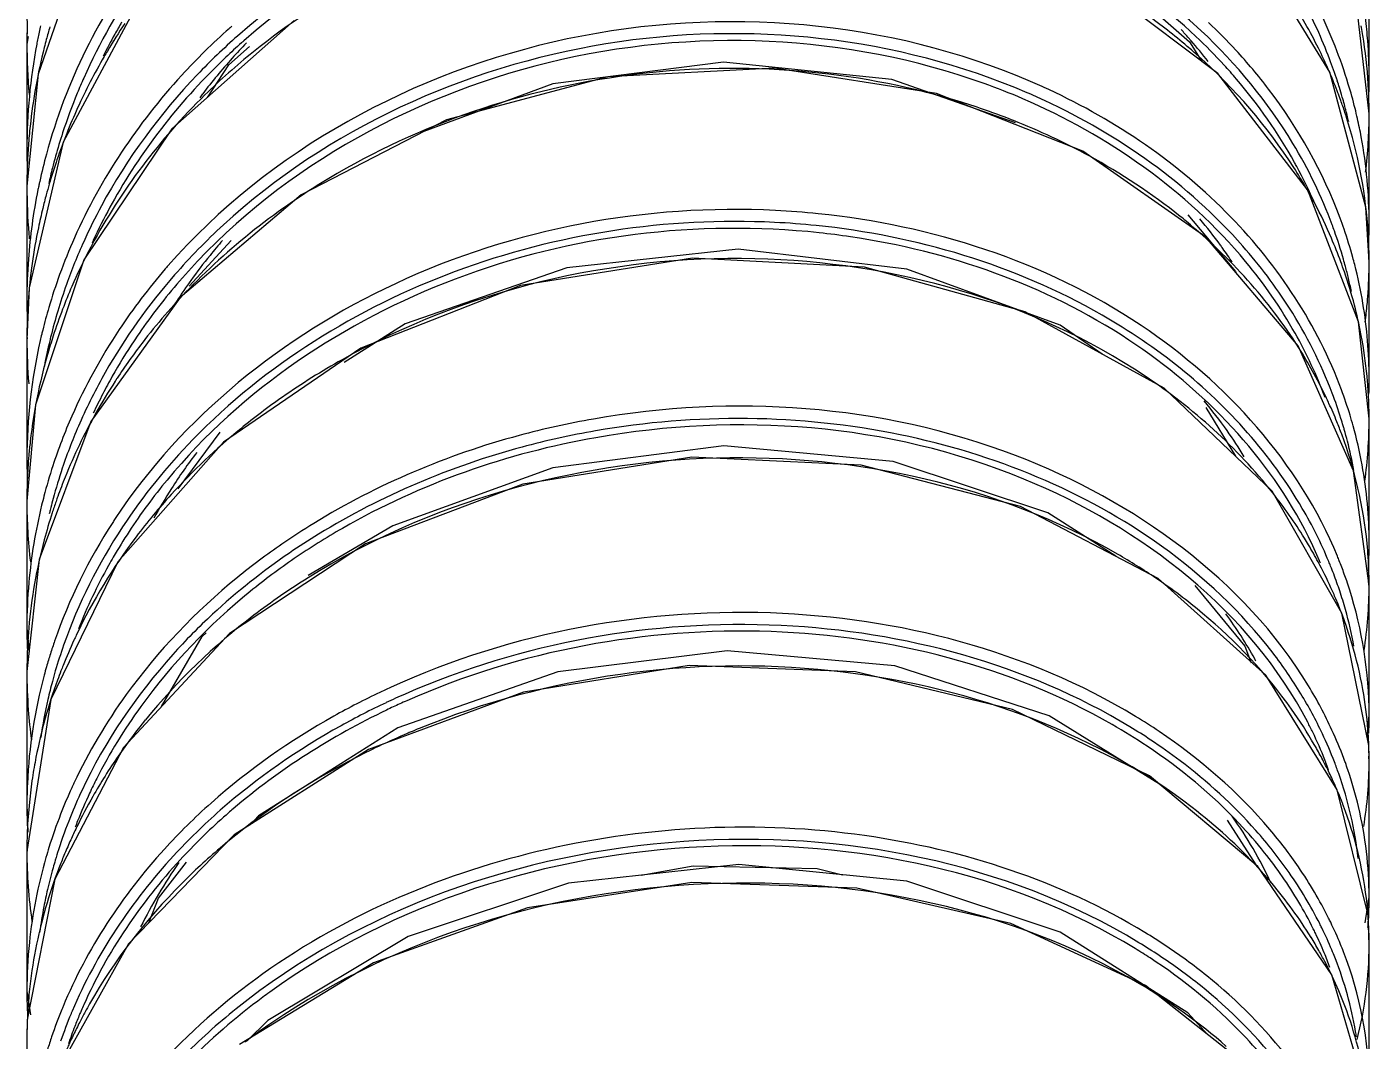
# Model space of a CAD drawing. Header units: millimetres. Extents: x 601 to 1195, y -13 to 407.
# Drawn here: x 744.7 to 756.7, y 312.78 to 321.84 of the extents above; entities that cross this region are included whole.
import ezdxf

# ---------------------------------------------------------------- set-up
doc = ezdxf.new("R2010")
doc.units = ezdxf.units.MM
doc.header["$LTSCALE"] = 0.1

msp = doc.modelspace()

# ---------------------------------------------------------------- linework, layer by layer
at = {"color": 7, "linetype": 'Continuous'}
for p, q in [((745.2602, 322.7307), (744.8045, 321.4163)), ((756.3505, 321.434), (755.6831, 322.5297)), ((754.3154, 322.3914), (755.0973, 321.7054)), ((755.3502, 321.4222), (754.245, 322.2554)), ((756.7029, 321.3833), (756.7029, 322.3005)), ((756.7033, 321.3765), (756.7033, 322.2942)), ((745.6738, 322.012), (745.029, 320.8092)), ((756.703, 321.0621), (756.5916, 322.0474)), ((747.0917, 321.8958), (746.0002, 320.9261)), ((744.7147, 321.751), (744.7033, 321.6793)), ((744.7033, 321.6809), (744.7033, 320.7317)), ((744.7037, 321.6935), (744.7037, 320.968)), ((746.5079, 321.499), (746.6933, 321.6641)), ((755.0973, 321.7054), (755.2083, 321.5292)), ((746.3172, 321.2077), (746.5079, 321.499)), ((744.8045, 321.4163), (744.7033, 320.4142)), ((749.8981, 321.3919), (748.4564, 321.0074)), ((756.1541, 320.3807), (755.3502, 321.4222)), ((756.6744, 320.2285), (756.3505, 321.434)), ((749.4069, 321.3304), (748.2526, 320.9026)), ((754.1435, 320.7267), (752.8341, 321.2417)), ((756.7033, 321.0514), (756.701, 321.2068)), ((748.4564, 321.0074), (747.1543, 320.3375)), ((756.703, 321.0621), (756.703, 321.0625)), ((756.703, 320.0826), (756.703, 321.0625)), ((756.7033, 320.074), (756.7033, 321.0544)), ((746.0002, 320.9261), (745.2142, 319.757)), ((745.029, 320.8092), (744.725, 319.5074)), ((744.7033, 320.4142), (744.7033, 319.3991)), ((747.1543, 320.3375), (746.0727, 319.4213)), ((756.6086, 319.2016), (756.1541, 320.3807)), ((756.7031, 319.7386), (756.6744, 320.2285)), ((746.1549, 319.5211), (746.5295, 319.9309)), ((745.2142, 319.757), (744.7819, 318.4607)), ((756.7032, 319.7261), (756.6993, 319.7855)), ((756.7033, 318.689), (756.7031, 319.7386)), ((744.725, 319.5074), (744.7035, 319.0449)), ((749.1178, 319.5272), (747.6885, 318.9678)), ((746.0727, 319.4213), (745.2768, 318.3136)), ((754.8717, 318.6094), (753.6294, 319.2937)), ((756.7031, 318.3355), (756.6086, 319.2016)), ((748.0842, 319.1845), (747.5411, 318.8395)), ((754.3168, 318.9151), (753.9422, 319.1725)), ((744.7051, 319.0629), (744.7033, 319.0332)), ((744.7035, 319.05), (744.7033, 317.9623)), ((747.6885, 318.9678), (746.4606, 318.1274)), ((756.5647, 317.8713), (756.0674, 318.9878)), ((744.7819, 318.4607), (744.7035, 317.6013)), ((755.2444, 318.4383), (755.5079, 318.0026)), ((745.2768, 318.3136), (744.8146, 317.0787)), ((756.7031, 317.2304), (756.7031, 318.3355)), ((746.4606, 318.1274), (745.5155, 317.0586)), ((746.0564, 317.7121), (746.4302, 318.2184)), ((756.7031, 316.8485), (756.5647, 317.8713)), ((744.7035, 317.6044), (744.7035, 316.7363)), ((747.7311, 317.2189), (746.5146, 316.4189)), ((744.8146, 317.0787), (744.7035, 316.0786)), ((745.5155, 317.0586), (744.9163, 315.8286)), ((755.7801, 316.0474), (754.8176, 316.911)), ((756.7032, 316.8361), (756.696, 316.8875)), ((756.7032, 315.6737), (756.7031, 316.8485)), ((744.7035, 316.7363), (744.7035, 316.4682)), ((756.7005, 315.4181), (756.4588, 316.6007)), ((744.7035, 316.4682), (744.7226, 316.2505)), ((746.5146, 316.4189), (745.5681, 315.4002)), ((744.7035, 316.0791), (744.7034, 314.8758)), ((744.7035, 316.0791), (744.7035, 316.0786)), ((749.4497, 316.0763), (748.0209, 315.5749)), ((756.418, 315.022), (755.7801, 316.0474)), ((749.1432, 315.896), (747.7584, 315.3825)), ((744.9163, 315.8286), (744.7035, 314.4705)), ((756.6851, 315.4866), (756.7031, 315.6894)), ((745.5681, 315.4002), (744.9521, 314.2252)), ((756.703, 315.2818), (756.7005, 315.4181)), ((756.7032, 315.2685), (756.7006, 315.323)), ((756.7032, 314.0509), (756.703, 315.2829)), ((755.7082, 314.3385), (754.7384, 315.1461)), ((756.6933, 313.9031), (756.418, 315.022)), ((744.7035, 314.8897), (744.7122, 314.6446)), ((755.434, 314.7507), (755.6905, 314.3532)), ((744.7056, 314.4841), (744.7034, 314.4578)), ((744.7035, 314.471), (744.7034, 313.2148)), ((744.7035, 314.471), (744.7035, 314.4705)), ((750.1956, 314.2584), (750.6599, 314.3435)), ((756.3695, 313.37), (755.7082, 314.3385)), ((744.9521, 314.2252), (744.7069, 312.9658)), ((756.6676, 313.8347), (756.703, 314.0634)), ((756.7033, 313.6379), (756.6933, 313.9031)), ((748.1108, 313.7117), (746.8581, 312.9621)), ((745.6121, 313.6475), (744.9848, 312.5265)), ((756.7033, 312.3676), (756.7033, 313.6425)), ((747.8022, 313.4762), (746.6044, 312.7454)), ((756.6809, 312.3041), (756.3695, 313.37)), ((744.7035, 313.2241), (744.7035, 313.2233)), ((744.7035, 313.2233), (744.7345, 313.0121)), ((755.6655, 312.5151), (754.7033, 313.2725)), ((744.7069, 312.9658), (744.7033, 312.7901)), ((746.8581, 312.9621), (746.6736, 312.7797)), ((755.2611, 312.8335), (755.0829, 313.0311)), ((744.7033, 312.794), (744.7033, 311.7925))]:
    msp.add_line(p, q, dxfattribs=at)
for points in [[(753.5422, 320.9802), (752.4376, 321.3689), (750.9324, 321.5232), (749.4069, 321.3304)], [(752.8341, 321.2417), (751.3887, 321.4705), (749.8981, 321.3919)], [(756.0674, 318.9878), (755.2422, 319.9606), (754.1435, 320.7267)], [(755.081, 320.1591), (755.5079, 319.6536), (755.513, 319.6414)], [(753.9422, 319.1725), (752.5689, 319.6744), (751.0634, 319.8511), (749.532, 319.6852), (748.0842, 319.1845)], [(753.6294, 319.2937), (752.191, 319.6919), (750.6527, 319.7727), (749.1178, 319.5272)], [(756.4588, 316.6007), (755.8359, 317.6898), (754.8717, 318.6094)], [(750.9345, 318.0964), (749.4051, 317.9001), (747.976, 317.3815), (747.2168, 316.9375)], [(754.4381, 317.1102), (753.8308, 317.4969), (752.4469, 317.9565), (750.9345, 318.0964)], [(754.8176, 316.911), (753.5858, 317.5524), (752.1631, 317.9231), (750.6478, 317.9928), (749.1385, 317.7537), (747.7311, 317.2189)], [(755.1455, 316.8482), (755.5919, 316.3063), (755.6498, 316.1569)], [(745.9073, 315.7653), (746.2712, 316.391), (746.3062, 316.4252)], [(754.8278, 315.0716), (753.8426, 315.682), (752.4627, 316.1284), (750.9633, 316.2636), (749.4497, 316.0763)], [(754.7384, 315.1461), (753.5151, 315.7399), (752.1124, 316.0772), (750.6246, 316.1314), (749.1432, 315.896)], [(748.0209, 315.5749), (746.7756, 314.7893), (746.6996, 314.7098)], [(747.7584, 315.3825), (746.556, 314.6186), (745.6121, 313.6475)], [(745.7944, 313.835), (745.8791, 314.0531), (746.1304, 314.376)], [(755.0829, 313.0311), (753.9407, 313.7515), (752.5703, 314.2052), (751.0696, 314.3549), (749.5463, 314.1867), (748.1108, 313.7117)], [(750.6599, 314.3435), (751.7675, 314.3177), (751.9944, 314.2626)], [(754.7033, 313.2725), (753.5005, 313.8282), (752.1226, 314.1446), (750.6486, 314.1949), (749.1782, 313.9683), (747.8022, 313.4762)]]:
    msp.add_lwpolyline(points, dxfattribs=at)
for centre, radius, start, end in [((750.7141, 316.6572), 6.3613, 117.90316, 128.79385), ((752.1203, 319.5934), 4.6122, 26.43605, 32.68157), ((752.1875, 319.9667), 4.4536, 20.84233, 28.33194), ((749.2107, 321.9926), 4.5072, 179.95808, 182.26359), ((752.2468, 320.0235), 4.4649, 16.97849, 26.21985), ((749.8949, 321.6924), 5.1913, 178.17415, 179.4363), ((749.8191, 320.7406), 5.1157, 167.49289, 168.80409), ((750.0648, 318.8669), 5.3981, 146.21962, 149.30387), ((750.0883, 319.2065), 5.2661, 149.49839, 150.84265), ((750.4734, 317.3689), 5.9609, 131.35444, 131.62712), ((751.7951, 318.1948), 5.0612, 42.74278, 46.69049), ((752.3217, 321.0634), 4.3814, 8.49606, 10.32056), ((752.2642, 321.3824), 4.4388, 4.26377, 6.9636), ((749.8896, 321.6924), 5.1859, 179.43643, 179.98856), ((749.1753, 321.6843), 4.4716, 178.32853, 180.04397), ((749.818, 320.7408), 5.1146, 168.80413, 169.37134), ((749.8617, 320.3895), 5.1602, 165.00195, 165.80567), ((749.8742, 320.3861), 5.1732, 163.69752, 165.00174), ((750.0315, 319.238), 5.2012, 150.8404, 153.29642), ((751.7863, 318.8237), 4.4061, 41.40808, 42.7523), ((751.8129, 318.8473), 4.3705, 40.99402, 41.40654), ((751.7885, 318.1761), 4.9112, 42.54143, 46.74269), ((749.8726, 321.6923), 5.169, 179.98674, 185.10208), ((749.8134, 320.7421), 5.1098, 169.37591, 179.97029), ((749.8084, 320.4021), 5.1055, 165.79541, 173.81448), ((749.8537, 319.3456), 5.1573, 153.66404, 164.75807), ((750.0182, 318.8952), 5.3436, 149.30972, 149.92653), ((750.4672, 317.3643), 5.7916, 131.58484, 133.48028), ((750.4196, 318.0709), 5.2173, 136.00792, 138.05225), ((750.507, 317.3199), 5.8512, 131.31414, 131.5876), ((751.7193, 317.7091), 5.1881, 48.2149, 49.67248), ((751.8485, 318.8778), 4.3237, 37.82749, 40.99884), ((752.2719, 319.6695), 4.4425, 21.08195, 26.42754), ((752.3142, 321.0624), 4.3889, 2.71264, 8.49343), ((752.2923, 321.3845), 4.4106, 359.98503, 4.26409), ((749.9668, 318.924), 5.2847, 149.91801, 155.52406), ((750.3547, 318.1284), 5.1307, 138.04503, 142.66763), ((751.9053, 318.2848), 4.7516, 40.52794, 42.52905), ((752.2801, 320.0036), 4.354, 18.09135, 20.82143), ((749.8827, 319.3), 5.1135, 155.98636, 157.62949), ((752.2953, 321.3847), 4.4076, 359.22604, 359.98174), ((751.6023, 321.3733), 5.101, 359.31446, 0.03502), ((751.5951, 321.3734), 5.1082, 0.03495, 0.4445), ((749.8358, 319.3192), 5.0628, 157.62838, 161.9035), ((751.2062, 315.5986), 6.0907, 66.79645, 70.28971), ((751.2724, 315.7208), 6.0171, 65.15409, 66.77099), ((751.274, 315.7477), 6.0962, 65.10856, 66.78528), ((752.3536, 319.7024), 4.3545, 20.5033, 21.06503), ((752.3125, 320.0144), 4.3198, 17.28363, 18.08868), ((752.3306, 320.02), 4.3008, 16.0766, 17.28392), ((752.3639, 320.062), 4.3417, 13.95943, 16.94363), ((752.312, 321.0624), 4.3911, 0.61513, 2.71144), ((752.2869, 321.3849), 4.416, 358.27323, 359.22598), ((751.5999, 321.3734), 5.1033, 358.57878, 358.98297), ((751.604, 321.3733), 5.0992, 358.98298, 359.31433), ((750.2937, 318.176), 5.0533, 142.67829, 143.17503), ((751.1526, 314.9878), 6.4642, 71.27748, 73.38882), ((752.3673, 319.7075), 4.3399, 20.04445, 20.50324), ((752.3798, 319.712), 4.3266, 18.54638, 20.0447), ((752.358, 320.0279), 4.2723, 14.25774, 16.07721), ((749.8526, 318.9762), 5.1591, 155.52573, 161.0588), ((751.187, 315.0887), 6.3576, 68.4493, 71.27919), ((751.2865, 315.3312), 6.0956, 61.44684, 68.4818), ((752.3902, 319.7156), 4.3156, 17.70163, 18.54607), ((752.3785, 320.0332), 4.2511, 13.85148, 14.25652), ((752.4373, 319.73), 4.2663, 4.48694, 17.70995), ((752.39, 320.036), 4.2393, 12.99417, 13.85169), ((752.4034, 320.0721), 4.3009, 12.71299, 13.95646), ((752.4349, 320.0791), 4.2686, 10.4859, 12.7141), ((752.3047, 321.0627), 4.3984, 353.18956, 359.99197), ((751.5804, 321.053), 5.1224, 0.01536, 0.6041), ((752.3111, 321.0624), 4.3921, 0.00062, 0.61512), ((749.7267, 320.4126), 5.0231, 173.83372, 175.8361), ((749.7961, 319.3324), 5.0209, 161.90648, 164.40444), ((749.7168, 320.4135), 5.0133, 175.83775, 177.87632), ((752.3258, 318.5603), 4.3196, 20.47127, 31.1917), ((752.4439, 320.0818), 4.2593, 0.01015, 10.47163), ((749.7772, 320.7438), 5.0736, 179.98844, 180.47013), ((749.0465, 320.7351), 4.3428, 180.04443, 180.77773), ((749.7721, 320.7437), 5.0685, 180.47002, 181.63555), ((749.0523, 320.7352), 4.3485, 180.77787, 182.07997), ((749.7432, 319.3801), 5.0415, 164.80635, 167.67118), ((749.772, 319.3393), 4.9958, 164.40559, 165.64522), ((749.7826, 319.0015), 5.0847, 161.07232, 161.35333), ((749.7291, 320.413), 5.0255, 177.87648, 179.98654), ((749.7526, 319.3442), 4.9758, 165.64498, 167.30376), ((749.759, 319.0093), 5.0598, 161.35219, 163.04921), ((752.2622, 318.1669), 4.4752, 29.98474, 32.66501), ((752.2418, 318.5233), 4.3383, 28.45862, 29.01833), ((752.3165, 318.5627), 4.2539, 23.5079, 28.47232), ((749.7481, 320.4132), 5.0445, 180.03833, 184.78864), ((749.7137, 319.3867), 5.0113, 168.03753, 168.50229), ((749.7197, 319.3854), 5.0174, 167.6733, 168.03756), ((749.7085, 319.0245), 5.0071, 163.67, 164.79863), ((749.7302, 319.0182), 5.0297, 163.05031, 163.67037), ((752.3289, 318.2058), 4.398, 27.85542, 29.98082), ((749.6839, 319.3925), 4.9809, 168.49933, 172.16204), ((749.676, 319.0333), 4.9734, 164.79829, 166.25601), ((749.8855, 317.8131), 5.0534, 150.53087, 154.29869), ((749.6537, 319.0389), 4.9504, 166.25677, 168.284), ((749.8645, 317.815), 5.1066, 151.65914, 155.66819), ((751.0437, 313.0369), 7.1697, 84.12686, 87.17292), ((752.3902, 318.2377), 4.3289, 23.30733, 27.86102), ((749.6265, 319.4005), 4.923, 172.16285, 175.78463), ((749.6419, 319.0413), 4.9384, 168.28374, 172.03897), ((750.3093, 315.8726), 5.694, 132.53192, 138.81711), ((751.0439, 313.015), 7.0846, 84.20508, 87.21067), ((751.7287, 316.0446), 5.2545, 50.49782, 51.30304), ((752.0042, 317.4381), 4.1663, 36.01171, 40.11661), ((752.4885, 318.6272), 4.1437, 19.57559, 20.39152), ((752.505, 318.6661), 4.202, 18.96802, 20.36829), ((752.5124, 319.7397), 4.1907, 3.5448, 4.43431), ((751.6939, 320.0727), 5.009, 359.413, 0.01553), ((751.6935, 320.0727), 5.0093, 0.01553, 0.42635), ((752.4485, 320.0826), 4.2546, 359.32358, 0.00062), ((749.7567, 320.4139), 5.0531, 184.78802, 185.34013), ((749.7521, 317.8978), 5.0598, 156.02573, 160.03506), ((749.8395, 317.8357), 5.0022, 154.30326, 155.53605), ((750.2831, 316.606), 5.0719, 139.0449, 141.01122), ((751.057, 313.1433), 6.8938, 81.58525, 83.93101), ((752.4639, 318.2699), 4.2484, 20.24709, 23.30155), ((752.5105, 318.6349), 4.1204, 15.87828, 19.57791), ((752.5299, 318.6745), 4.1758, 15.33828, 18.96991), ((752.524, 319.7404), 4.1791, 1.47971, 3.54527), ((751.6946, 320.0727), 5.0083, 358.25437, 359.413), ((752.4475, 320.0826), 4.2556, 358.08219, 359.32354), ((749.766, 317.8594), 4.9986, 155.66653, 160.37745), ((749.7744, 317.4938), 5.0889, 152.57596, 156.54937), ((749.8508, 317.4551), 5.1745, 152.02837, 152.58515), ((752.0635, 317.4822), 4.0924, 35.5115, 36.0006), ((752.0971, 317.5059), 4.0513, 33.40193, 35.51418), ((752.535, 319.7407), 4.1681, 0.82588, 1.47901), ((752.5405, 319.7408), 4.1626, 359.96909, 0.82591), ((749.6092, 319.4023), 4.9056, 175.79105, 180.03698), ((749.6218, 319.0441), 4.9181, 172.03963, 176.16948), ((750.1585, 316.0375), 5.5699, 138.84489, 139.22381), ((750.2128, 316.6625), 4.9817, 141.00737, 144.26546), ((752.5068, 318.286), 4.2026, 18.91532, 20.24372), ((752.5348, 318.642), 4.0951, 14.95201, 15.87503), ((752.5469, 318.6452), 4.0826, 13.38595, 14.95231), ((752.5538, 318.6813), 4.1509, 14.42617, 15.3352), ((752.5802, 318.6879), 4.1237, 9.51818, 14.42966), ((752.5143, 319.7412), 4.1888, 355.67798, 359.94363), ((751.7888, 319.7284), 4.9144, 0.02966, 0.81679), ((749.6573, 317.9324), 4.9589, 160.03724, 163.60578), ((750.0622, 316.1175), 5.4447, 139.19917, 146.36722), ((750.0916, 316.0784), 5.325, 139.07567, 145.42634), ((750.1554, 316.7044), 4.9106, 144.27195, 144.85675), ((752.5592, 318.3035), 4.1474, 14.64503, 18.92116), ((752.5626, 318.649), 4.0665, 11.7117, 13.38593), ((749.6703, 317.8941), 4.8968, 160.38426, 163.33882), ((749.6849, 317.5335), 4.991, 156.55838, 159.08055), ((750.167, 315.6053), 5.5917, 135.86359, 142.45066), ((750.1033, 316.7407), 4.8471, 144.85202, 147.64579), ((749.6204, 319.4022), 4.9168, 180.03611, 180.72436), ((749.6231, 319.4022), 4.9195, 180.72434, 181.16856), ((749.6032, 319.0456), 4.8994, 176.17153, 177.88048), ((749.5783, 317.956), 4.8764, 163.60929, 166.08658), ((752.6344, 318.3234), 4.0695, 10.93121, 14.64178), ((752.6396, 318.6977), 4.0635, 359.97139, 9.51955), ((752.4694, 319.7447), 4.2339, 352.63374, 354.80061), ((752.4871, 319.743), 4.2161, 354.8016, 355.68106), ((749.593, 319.046), 4.8893, 177.88065, 179.28109), ((749.6263, 319.4023), 4.9227, 181.16861, 182.0548), ((749.5971, 317.9161), 4.8203, 163.33972, 166.08708), ((749.643, 317.5495), 4.9461, 159.08024, 161.99921), ((749.5859, 319.0461), 4.8821, 179.28129, 179.95435), ((749.541, 317.9655), 4.8379, 166.5304, 167.21875), ((749.5441, 317.9647), 4.8411, 166.08955, 166.53043), ((749.7909, 316.2954), 5.1203, 146.344, 156.20297), ((749.9463, 316.1823), 5.1463, 145.46058, 146.3481), ((752.4896, 317.0925), 4.0804, 20.58324, 29.50992), ((752.6765, 318.3319), 4.0266, 10.11075, 10.92566), ((748.8054, 319.0379), 4.1018, 179.73228, 180.04849), ((749.5688, 319.0459), 4.865, 180.01198, 184.66307), ((749.5164, 317.9712), 4.8126, 167.22093, 179.91675), ((749.5207, 317.5857), 4.8185, 162.99457, 173.48178), ((749.5512, 317.9277), 4.773, 166.59724, 169.3666), ((749.5594, 317.9258), 4.7814, 166.09075, 166.59777), ((749.6104, 317.5603), 4.9117, 162.00158, 163.01791), ((749.889, 316.2196), 5.078, 146.341, 150.54853), ((749.9509, 315.7738), 5.3176, 142.47153, 146.6262), ((752.6841, 318.3334), 4.0188, 4.80749, 10.10952), ((750.6716, 313.2485), 6.4392, 119.28673, 124.87088), ((749.7271, 316.2946), 4.9722, 150.39146, 156.25384), ((751.9075, 318.6865), 4.7957, 0.03001, 0.78252), ((749.8023, 315.8722), 5.1394, 146.96561, 150.75669), ((749.8099, 316.265), 4.9868, 150.55539, 152.60949), ((749.8524, 315.8403), 5.1988, 146.64088, 146.97148), ((752.6874, 318.3338), 4.0155, 3.45817, 4.80561), ((752.6649, 318.6996), 4.0382, 357.98987, 359.06617), ((751.9022, 318.6866), 4.801, 358.49915, 359.25341), ((752.6751, 318.6994), 4.028, 359.06626, 359.94731), ((751.9097, 318.6865), 4.7936, 359.25341, 0.02979), ((749.7531, 316.2944), 4.9228, 152.60922, 154.83938), ((750.5253, 313.4605), 6.1816, 124.88243, 129.24121), ((752.1486, 315.9051), 4.0253, 35.31656, 40.10415), ((752.5748, 316.7466), 4.1462, 25.2281, 25.73697), ((752.5913, 316.7544), 4.1279, 24.62794, 25.22816), ((752.6386, 317.1462), 3.9953, 17.38824, 20.80079), ((752.662, 317.1888), 4.0465, 16.97762, 20.34562), ((752.6863, 318.3338), 4.0166, 0.79235, 3.45789), ((749.5567, 316.4047), 4.862, 156.26783, 161.87957), ((749.6658, 315.9471), 4.9837, 150.7413, 157.97733), ((752.6373, 316.7752), 4.0775, 22.09292, 24.63178), ((752.7112, 317.2042), 3.995, 15.52496, 16.97312), ((752.6857, 318.3338), 4.0173, 0.02454, 0.79224), ((749.5761, 316.3627), 4.8065, 156.27181, 161.40451), ((750.2809, 313.7524), 5.8009, 129.19517, 137.64588), ((752.6993, 316.8005), 4.0105, 20.40892, 22.0903), ((752.6837, 317.1607), 3.948, 16.38498, 17.38311), ((752.6986, 317.1651), 3.9325, 15.86654, 16.38466), ((752.7188, 317.1708), 3.9115, 14.28694, 15.86745), ((752.7734, 317.2208), 3.9306, 10.30832, 15.53385), ((752.6741, 318.3343), 4.0288, 352.09966, 359.96901), ((749.4033, 317.6028), 4.7, 173.52681, 175.02226), ((752.2768, 315.9964), 3.8679, 31.1701, 35.31093), ((752.7698, 317.1834), 3.8589, 10.31615, 14.29165), ((749.3961, 317.6035), 4.6927, 175.02373, 177.75486), ((750.0344, 315.1356), 4.7911, 142.72968, 147.42015), ((748.6618, 317.9657), 3.9581, 179.71117, 180.04937), ((749.459, 317.9744), 4.7552, 179.95377, 180.55903), ((748.6652, 317.9657), 3.9616, 180.04945, 180.92686), ((749.4515, 317.9743), 4.7478, 180.55878, 182.25917), ((749.4743, 316.4324), 4.775, 161.88787, 165.28257), ((749.4992, 316.3891), 4.7252, 161.4107, 164.84186), ((752.8225, 317.2312), 3.8804, 359.98768, 10.2869), ((749.4047, 317.6032), 4.7013, 177.75474, 179.35211), ((749.5314, 316.004), 4.8378, 158.00452, 160.21271), ((749.9396, 314.4955), 5.1688, 140.40518, 146.75031), ((749.4092, 317.6031), 4.7058, 179.35199, 179.98462), ((749.4328, 316.4437), 4.732, 165.28645, 166.29333), ((749.492, 316.0184), 4.7959, 160.2152, 160.75195), ((749.9976, 314.0179), 5.4126, 137.70224, 142.8954), ((749.8798, 315.235), 4.6073, 147.42623, 151.28732), ((749.4285, 317.6036), 4.7251, 180.02796, 186.6323), ((749.3499, 316.4623), 4.6471, 166.27467, 174.92295), ((749.4453, 316.4038), 4.6694, 165.86428, 166.18073), ((749.4577, 316.4007), 4.6821, 164.84583, 165.86395), ((749.4659, 316.0274), 4.7682, 160.75122, 162.0636), ((749.4044, 316.047), 4.7037, 162.05988, 165.1232), ((749.4389, 316.4054), 4.6627, 166.18071, 166.56867), ((749.7563, 314.6348), 5.1062, 146.59422, 147.06331), ((750.6101, 311.9567), 6.3896, 121.53265, 124.57732), ((749.7872, 314.5975), 4.9854, 146.77099, 149.84971), ((750.6181, 311.9205), 6.3198, 121.54919, 124.3716), ((750.6594, 311.8852), 6.3074, 119.80774, 124.42208), ((752.6787, 315.5472), 3.8904, 23.01334, 26.47368), ((749.3279, 316.0673), 4.6245, 165.12297, 175.02805), ((752.6066, 315.0988), 4.1344, 30.7249, 31.68938), ((752.6542, 315.1269), 4.0791, 28.25625, 30.72731), ((752.8929, 316.8486), 3.8102, 1.94041, 5.62161), ((752.8274, 317.2321), 3.8755, 356.60291, 359.23083), ((752.0255, 317.2216), 4.6776, 357.0086, 359.40075), ((752.8304, 317.232), 3.8725, 359.23125, 359.97567), ((749.7169, 314.6389), 4.9039, 149.85555, 150.85782), ((750.4359, 312.1776), 6.0047, 124.3214, 132.69507), ((751.6988, 312.3429), 5.521, 55.87591, 60.05538), ((752.7263, 315.1653), 3.9974, 24.56774, 28.25966), ((752.7232, 315.5666), 3.8419, 22.67992, 23.00648), ((752.7939, 315.5849), 3.8432, 21.93381, 22.59072), ((752.818, 315.6296), 3.8936, 21.6761, 22.32231), ((752.8409, 315.6387), 3.869, 20.78602, 21.67635), ((749.5706, 314.7172), 4.7379, 150.82239, 158.41577), ((752.8201, 315.5954), 3.815, 20.814, 21.93438), ((752.8452, 315.605), 3.7881, 19.53837, 20.81364), ((752.8675, 315.6487), 3.8406, 18.82173, 20.78663), ((752.9102, 316.8494), 3.7929, 1.08731, 1.93779), ((752.9165, 316.8495), 3.7867, 359.98561, 1.08737), ((749.275, 316.4717), 4.5716, 174.95719, 179.98483), ((750.5543, 311.5582), 6.3119, 121.91261, 127.26321), ((751.8814, 312.6102), 5.1974, 50.10524, 55.88901), ((752.7885, 315.1942), 3.9289, 22.98756, 24.5611), ((752.8619, 315.6109), 3.7704, 18.3781, 19.53825), ((752.8889, 315.6561), 3.8179, 17.66393, 18.82083), ((752.8741, 316.8512), 3.829, 351.23208, 359.93052), ((752.1163, 316.838), 4.5869, 359.97671, 1.01516), ((752.8864, 315.6189), 3.7446, 15.70488, 18.37962), ((752.4452, 314.3997), 3.6982, 28.9838, 36.38827), ((752.9323, 315.6316), 3.697, 10.48151, 15.7084), ((749.284, 316.4717), 4.5806, 180.04371, 180.78534), ((749.2688, 316.0743), 4.5651, 175.38098, 177.56267), ((749.278, 316.0736), 4.5743, 175.05204, 175.38153), ((749.289, 316.4718), 4.5856, 180.78552, 182.35175), ((749.3334, 314.8385), 4.6355, 160.95239, 162.42835), ((749.4105, 314.3811), 4.7203, 155.22486, 158.19979), ((749.4517, 314.3623), 4.7656, 154.64905, 155.22786), ((749.2528, 316.075), 4.549, 177.98465, 179.16077), ((749.2586, 316.0748), 4.5548, 177.5634, 177.9848), ((749.289, 314.8525), 4.5889, 162.42833, 163.96023), ((749.339, 314.8), 4.5653, 160.62529, 163.6685), ((749.2455, 316.0751), 4.5418, 179.16089, 179.94952), ((749.2523, 314.8632), 4.5507, 163.96107, 164.91634), ((749.2758, 314.8189), 4.4994, 163.67313, 164.91738), ((749.3544, 314.4035), 4.6599, 158.84633, 159.93394), ((749.3723, 314.3967), 4.6791, 158.20338, 158.84662), ((752.5701, 314.4724), 3.5538, 28.57685, 28.93442), ((749.2295, 316.075), 4.5258, 179.95367, 184.30533), ((749.1937, 314.8784), 4.4902, 164.90918, 177.46674), ((749.2572, 314.437), 4.5571, 159.90952, 168.92543), ((749.2478, 314.8265), 4.4704, 164.91751, 167.02519), ((750.8578, 309.5469), 6.9119, 113.65576, 115.20505), ((752.7959, 313.8738), 3.8595, 25.30835, 31.33558), ((752.8196, 313.9205), 3.91, 24.73306, 31.29777), ((753.0763, 315.2833), 3.6268, 4.37405, 10.08773), ((749.238, 316.0761), 4.5344, 184.31173, 187.70073), ((749.2181, 314.8332), 4.4399, 167.02345, 171.49371), ((749.6303, 312.932), 4.828, 144.05193, 153.00805), ((750.8463, 309.6015), 6.796, 114.40327, 115.50718), ((750.8746, 309.5394), 6.8643, 113.84888, 114.4042), ((749.7602, 312.3944), 5.1538, 140.86579, 145.36282), ((751.7443, 310.9535), 5.3595, 56.29098, 60.22953), ((751.7967, 311.0288), 5.4365, 56.13031, 58.78665), ((752.8404, 313.9086), 3.732, 25.86377, 27.39406), ((753.0588, 315.6888), 3.6443, 357.95396, 358.92236), ((752.2358, 315.6768), 4.4674, 358.77579, 359.15923), ((753.0676, 315.6887), 3.6356, 358.92238, 359.95444), ((752.2407, 315.6767), 4.4625, 359.15915, 359.96126), ((750.9197, 308.9208), 7.1798, 112.79336, 113.09003), ((750.9308, 308.8942), 7.2087, 112.17089, 112.79315), ((751.7837, 310.9847), 5.3757, 56.48775, 58.84097), ((752.9005, 313.9372), 3.6655, 21.63525, 25.87104), ((752.9239, 313.9354), 3.7175, 21.056, 25.29349), ((752.955, 313.9843), 3.7603, 20.52562, 24.71327), ((753.0832, 315.2841), 3.6199, 3.21504, 4.37076), ((753.0825, 315.284), 3.6206, 0.93326, 3.21485), ((752.2312, 315.6769), 4.472, 358.08933, 358.77574), ((752.8005, 313.4564), 3.9402, 29.39978, 30.00203), ((752.8426, 313.4799), 3.892, 27.46852, 29.40245), ((749.1349, 314.4638), 4.432, 168.96233, 171.3562), ((749.5704, 312.5262), 4.9226, 145.36917, 150.34045), ((752.895, 313.5073), 3.8328, 26.24958, 27.4666), ((752.9498, 313.9575), 3.6121, 21.20119, 21.6253), ((752.9646, 313.9632), 3.5962, 20.13432, 21.20166), ((752.9948, 313.9633), 3.6413, 19.3255, 21.04642), ((753.0132, 314.0068), 3.698, 19.89163, 20.51505), ((753.0326, 314.0138), 3.6774, 18.8184, 19.89204), ((753.0607, 315.285), 3.6424, 350.66142, 359.95002), ((752.2404, 315.271), 4.4625, 359.9855, 0.93362), ((753.0815, 315.284), 3.6216, 359.98227, 0.93318), ((749.0851, 314.4714), 4.3815, 171.35574, 174.23295), ((749.4106, 313.0504), 4.5785, 153.08165, 154.90743), ((752.9472, 313.5329), 3.7747, 24.23748, 26.2515), ((753.1011, 314.0363), 3.6053, 13.398, 18.83125), ((749.1183, 314.8852), 4.4145, 177.51167, 179.9412), ((749.2834, 313.1318), 4.5935, 155.46381, 158.65309), ((749.3153, 313.082), 4.5514, 154.8813, 158.09754), ((749.3253, 313.1131), 4.6393, 154.88237, 155.46789), ((753.0264, 313.5683), 3.688, 21.2136, 24.24091), ((749.0998, 314.8852), 4.3961, 179.94797, 183.0433), ((749.0608, 314.4741), 4.3571, 174.23677, 177.65976), ((749.4279, 312.6082), 4.7582, 150.34893, 154.04305), ((749.3488, 313.0791), 4.5104, 154.90382, 158.33066), ((753.08, 313.5896), 3.6303, 20.77835, 21.20652), ((748.2615, 314.8754), 3.5581, 179.99448, 180.98868), ((749.203, 313.1631), 4.5072, 158.65157, 162.63582), ((749.2349, 313.1142), 4.4648, 158.09597, 162.11852), ((750.2208, 310.5457), 5.6599, 130.46117, 131.60467), ((753.2077, 314.063), 3.4954, 0.02264, 13.37654), ((749.064, 314.474), 4.3603, 177.65999, 179.2001), ((749.331, 312.6559), 4.6503, 154.32665, 155.81389), ((749.2974, 313.1), 4.4549, 158.3364, 159.12634), ((749.3603, 312.6419), 4.6827, 154.05246, 154.32804), ((752.6162, 311.9273), 4.1128, 34.92781, 41.60724), ((749.0666, 314.474), 4.3629, 179.20007, 180.03916), ((749.2777, 312.6798), 4.5918, 155.8135, 157.52031), ((749.0874, 314.4748), 4.3837, 180.05617, 188.24433), ((748.2216, 314.4591), 3.5178, 179.04887, 179.9506), ((749.0321, 313.212), 4.3294, 163.83186, 174.0909), ((749.1438, 313.1822), 4.4449, 162.64277, 163.86302), ((749.1755, 313.1339), 4.4022, 162.12565, 163.35842), ((749.2237, 312.7022), 4.5333, 157.52078, 159.04908), ((752.6522, 311.9728), 3.9873, 34.75743, 38.60272), ((749.1213, 312.7403), 4.4241, 159.03662, 163.88522), ((749.1135, 313.1516), 4.3377, 164.32187, 166.95902), ((749.1515, 313.1412), 4.377, 163.3587, 164.32422), ((749.6261, 311.8624), 4.3584, 144.85289, 153.6551), ((752.5363, 311.4039), 4.3145, 40.13472, 42.59882), ((752.8756, 312.1077), 3.7969, 26.9131, 34.93667), ((752.9072, 312.16), 3.8385, 26.55557, 34.47429), ((752.8653, 312.1172), 3.73, 26.49388, 34.80094), ((749.0643, 313.1631), 4.2871, 166.96049, 169.01318), ((753.2813, 313.6405), 3.422, 3.27614, 6.93302), ((753.2305, 314.0655), 3.4726, 359.03433, 359.96507), ((752.3789, 314.052), 4.324, 359.3165, 359.98525), ((748.9857, 312.7796), 4.2829, 163.88657, 174.12742), ((749.0124, 313.1731), 4.2343, 169.01133, 172.20405), ((753.2225, 314.0658), 3.4806, 355.50453, 357.63739), ((753.2279, 314.0655), 3.4752, 357.63777, 359.03423), ((752.3809, 314.052), 4.322, 358.0948, 359.31652), ((753.0315, 312.1913), 3.6201, 26.16795, 26.85081), ((753.0618, 312.2416), 3.6637, 25.83678, 26.49535), ((753.1283, 312.2731), 3.5902, 22.40303, 25.84581), ((752.3832, 314.0519), 4.3197, 356.83376, 358.09475), ((753.2988, 313.6416), 3.4045, 2.57509, 3.27309), ((751.889, 309.1295), 5.4057, 56.39479, 58.67818), ((752.9898, 311.7369), 3.7512, 29.53337, 31.6322), ((753.0285, 312.2033), 3.5455, 25.69437, 26.42537), ((753.0916, 312.2331), 3.4757, 22.53228, 25.70213), ((753.0984, 312.2235), 3.5459, 22.70432, 26.17719), ((753.3055, 313.6419), 3.3978, 1.19785, 2.5753), ((753.3128, 313.6421), 3.3905, 0.00741, 1.19776), ((748.9274, 313.227), 4.2237, 174.14609, 180.03859), ((751.89, 309.1434), 5.2255, 56.88944, 58.60064), ((751.8787, 309.0908), 5.3382, 56.47305, 58.78635), ((752.0809, 309.4132), 5.0632, 51.22799, 56.42677), ((753.0434, 311.7673), 3.6895, 27.78276, 29.5322), ((753.1645, 312.2638), 3.3966, 20.1515, 22.52602), ((753.1598, 312.2499), 3.479, 22.36538, 22.69397), ((753.182, 312.2589), 3.455, 21.25228, 22.36627), ((753.2027, 312.3044), 3.5094, 21.21997, 22.39395), ((752.0697, 309.374), 4.9967, 51.28766, 56.50523), ((753.1268, 311.8105), 3.5955, 23.20848, 27.7938), ((753.2802, 312.295), 3.3504, 9.7582, 21.28698), ((748.9303, 313.227), 4.2266, 180.05084, 180.85431), ((748.9048, 312.7905), 4.2013, 174.16133, 177.21074), ((750.3699, 308.3691), 5.9745, 125.80824, 126.54109), ((748.9337, 313.2271), 4.23, 180.85444, 182.33276), ((749.1144, 311.3879), 4.4262, 157.4461, 157.80344), ((749.2049, 311.3261), 4.3696, 156.02535, 156.79778), ((749.2814, 310.8324), 4.6179, 150.4362, 151.44927), ((748.8829, 312.7916), 4.1794, 177.21228, 178.98019), ((748.9374, 313.2273), 4.2337, 182.33271, 183.16582), ((749.0506, 311.4132), 4.3576, 157.79578, 161.21268), ((749.0847, 311.3622), 4.3174, 157.41876, 160.87357), ((749.1487, 311.3363), 4.3864, 157.06561, 157.42663), ((749.1549, 311.3471), 4.3154, 157.25776, 158.80162), ((749.1857, 311.3343), 4.3487, 156.79803, 157.25912), ((749.2282, 310.8613), 4.5573, 151.44864, 152.75941), ((750.0928, 308.6778), 5.6243, 128.70963, 135.35963), ((748.8717, 312.7919), 4.1682, 178.98061, 179.97091), ((749.0975, 311.3693), 4.2538, 158.80015, 161.02707), ((749.1404, 310.9058), 4.4589, 153.57093, 155.15308), ((749.1797, 310.8863), 4.5027, 152.76044, 153.57165), ((750.3701, 307.8381), 6.1744, 124.26546, 126.80541), ((753.371, 312.3143), 3.2576, 8.86819, 9.69338), ((748.8562, 312.7918), 4.1527, 180.02305, 183.78189), ((748.9649, 311.4429), 4.2669, 161.21945, 162.8476), ((749.1021, 310.9236), 4.4167, 155.1536, 156.45397), ((750.288, 307.9493), 6.0362, 126.81407, 127.05111)]:
    msp.add_arc(centre, radius, start, end, dxfattribs=at)
for points, knots in [([(748.1457, 324.3757), (747.5179, 324.091), (746.3628, 323.3349), (745.5262, 322.2289), (745.2318, 321.6335)], [0, 0, 0, 0, 0.5093201, 1, 1, 1, 1]), ([(748.1917, 324.284), (747.5363, 323.9884), (746.3352, 323.1916), (745.493, 322.0121), (745.2118, 321.3809)], [0, 0, 0, 0, 0.5099077, 1, 1, 1, 1]), ([(755.2009, 321.8041), (754.1062, 322.83), (750.9058, 323.9327), (747.7583, 322.7878), (746.5871, 321.7566)], [0, 0, 0, 0, 0.490161, 1, 1, 1, 1]), ([(755.154, 321.7529), (754.0751, 322.7686), (750.9133, 323.863), (747.8027, 322.7331), (746.6441, 321.7147)], [0, 0, 0, 0, 0.4899734, 1, 1, 1, 1]), ([(755.0769, 321.6643), (754.9606, 321.763), (754.468, 322.1456), (753.911, 322.4436), (753.4733, 322.6172)], [0, 0, 0, 0, 0.2445969, 1, 1, 1, 1]), ([(753.677, 321.3502), (752.4028, 321.8968), (749.4721, 322.1523), (746.8653, 320.7335), (745.9647, 319.7031)], [0, 0, 0, 0, 0.5032525, 1, 1, 1, 1]), ([(753.6456, 321.2501), (752.4846, 321.7484), (749.8286, 322.0382), (747.3891, 320.9216), (746.4602, 320.0685)], [0, 0, 0, 0, 0.5004397, 1, 1, 1, 1]), ([(746.5137, 321.8246), (746.3648, 321.6923), (745.8085, 321.1464), (745.3644, 320.4836), (745.1288, 319.9537)], [0, 0, 0, 0, 0.2557006, 1, 1, 1, 1]), ([(746.5871, 321.7566), (746.4627, 321.6471), (745.993, 321.1972), (745.6, 320.6658), (745.37, 320.2392)], [0, 0, 0, 0, 0.2547101, 1, 1, 1, 1]), ([(753.2603, 321.3324), (752.0361, 321.7712), (749.3045, 321.8951), (746.9038, 320.5315), (746.0682, 319.5666)], [0, 0, 0, 0, 0.5046561, 1, 1, 1, 1]), ([(746.7285, 321.6152), (746.5781, 321.494), (746.0124, 320.9928), (745.5446, 320.3788), (745.2808, 319.8821)], [0, 0, 0, 0, 0.2556646, 1, 1, 1, 1]), ([(756.4443, 320.1287), (756.2912, 320.541), (755.9958, 321.0666), (755.6147, 321.5187), (755.5121, 321.6299)], [0, 0, 0, 0, 0.7440354, 1, 1, 1, 1]), ([(753.0005, 321.1823), (752.0967, 321.452), (750.1539, 321.6059), (748.2985, 321.0051), (747.4788, 320.5287)], [0, 0, 0, 0, 0.4987157, 1, 1, 1, 1]), ([(756.4561, 318.5957), (756.2432, 319.17), (755.5193, 320.2694), (754.4391, 320.9995), (753.8399, 321.2775)], [0, 0, 0, 0, 0.4811208, 1, 1, 1, 1]), ([(756.0406, 319.1024), (755.9133, 319.3278), (755.2946, 320.2204), (754.3619, 320.8724), (753.6059, 321.1966)], [0, 0, 0, 0, 0.2393867, 1, 1, 1, 1]), ([(755.9916, 319.324), (755.8669, 319.5197), (755.2841, 320.2921), (754.4657, 320.873), (753.8007, 321.1809)], [0, 0, 0, 0, 0.240452, 1, 1, 1, 1]), ([(751.3973, 320.1979), (750.2447, 320.2549), (747.9466, 319.8386), (746.0932, 318.3551), (745.4937, 317.4461)], [0, 0, 0, 0, 0.5145251, 1, 1, 1, 1]), ([(756.4198, 317.1084), (756.077, 317.9435), (754.6981, 319.466), (752.7902, 320.0648), (751.7773, 320.169)], [0, 0, 0, 0, 0.4699558, 1, 1, 1, 1]), ([(751.7858, 319.9985), (750.6987, 320.1142), (748.4923, 319.8485), (746.6233, 318.5965), (745.9566, 317.7898)], [0, 0, 0, 0, 0.5109201, 1, 1, 1, 1]), ([(751.3886, 320.0912), (750.4262, 320.1381), (748.5009, 319.8516), (746.8339, 318.8166), (746.1876, 318.1511)], [0, 0, 0, 0, 0.5094765, 1, 1, 1, 1]), ([(755.0126, 318.7893), (754.7935, 318.9654), (753.8187, 319.6258), (752.6474, 319.9732), (751.7592, 320.0634)], [0, 0, 0, 0, 0.2394832, 1, 1, 1, 1]), ([(756.3097, 318.5471), (756.2394, 318.6929), (755.9161, 319.2749), (755.4592, 319.779), (755.0711, 320.0989)], [0, 0, 0, 0, 0.2434254, 1, 1, 1, 1]), ([(756.1612, 317.2815), (755.8075, 317.992), (754.5813, 319.2683), (752.9414, 319.8334), (752.0658, 319.963)], [0, 0, 0, 0, 0.4727338, 1, 1, 1, 1]), ([(754.6999, 318.7185), (753.6906, 319.3926), (751.1593, 320.0968), (748.6261, 319.4846), (747.5216, 318.8646)], [0, 0, 0, 0, 0.489348, 1, 1, 1, 1]), ([(756.3422, 317.0613), (756.2743, 317.2247), (755.9474, 317.8805), (755.4445, 318.442), (755.0126, 318.7893)], [0, 0, 0, 0, 0.2420746, 1, 1, 1, 1]), ([(756.1246, 317.2706), (756.0382, 317.4105), (755.6469, 317.968), (755.1286, 318.4321), (754.6999, 318.7185)], [0, 0, 0, 0, 0.2418188, 1, 1, 1, 1]), ([(756.1607, 315.9517), (755.5845, 316.9003), (753.4923, 318.3997), (751.0121, 318.5516), (749.7681, 318.3347)], [0, 0, 0, 0, 0.4677768, 1, 1, 1, 1]), ([(754.848, 317.1986), (754.1597, 317.6924), (752.4794, 318.3736), (750.682, 318.3843), (749.788, 318.229)], [0, 0, 0, 0, 0.4828469, 1, 1, 1, 1]), ([(756.1539, 315.6257), (755.6415, 316.6147), (753.5648, 318.2233), (751.0513, 318.3898), (749.7892, 318.1681)], [0, 0, 0, 0, 0.4650118, 1, 1, 1, 1]), ([(749.7681, 318.3347), (749.5448, 318.2958), (748.6734, 318.1034), (747.8357, 317.7509), (747.2685, 317.4028)], [0, 0, 0, 0, 0.2540021, 1, 1, 1, 1]), ([(749.788, 318.229), (749.5669, 318.1906), (748.7034, 318.0004), (747.8733, 317.6512), (747.3114, 317.3062)], [0, 0, 0, 0, 0.2539958, 1, 1, 1, 1]), ([(754.4547, 317.1269), (753.3902, 317.7406), (750.8164, 318.3046), (748.2941, 317.5872), (747.2176, 316.9161)], [0, 0, 0, 0, 0.4920299, 1, 1, 1, 1]), ([(746.9839, 317.2176), (746.8474, 317.1235), (746.3298, 316.736), (745.8743, 316.2632), (745.5926, 315.8738)], [0, 0, 0, 0, 0.2565545, 1, 1, 1, 1]), ([(756.0924, 315.8809), (756.0162, 316.0062), (755.6724, 316.5067), (755.2217, 316.9306), (754.848, 317.1986)], [0, 0, 0, 0, 0.2417191, 1, 1, 1, 1]), ([(747.094, 317.0882), (746.9592, 316.9957), (746.4484, 316.6152), (745.9993, 316.1498), (745.7218, 315.7663)], [0, 0, 0, 0, 0.2566002, 1, 1, 1, 1]), ([(746.3641, 316.5909), (746.2401, 316.4762), (745.778, 316.0096), (745.4014, 315.4557), (745.1944, 315.014)], [0, 0, 0, 0, 0.257158, 1, 1, 1, 1]), ([(754.614, 315.6783), (753.6472, 316.2643), (751.2954, 316.8746), (748.9324, 316.4014), (747.8594, 315.8927)], [0, 0, 0, 0, 0.4877394, 1, 1, 1, 1]), ([(756.2128, 315.4266), (756.1503, 315.5348), (755.8721, 315.968), (755.5135, 316.3478), (755.2149, 316.5977)], [0, 0, 0, 0, 0.2428922, 1, 1, 1, 1]), ([(754.5651, 315.5849), (753.6394, 316.1447), (751.3952, 316.7444), (749.1283, 316.3353), (748.0845, 315.878)], [0, 0, 0, 0, 0.4870007, 1, 1, 1, 1]), ([(754.4054, 315.6056), (753.4914, 316.1288), (751.3072, 316.6773), (749.1101, 316.2644), (748.0992, 315.8176)], [0, 0, 0, 0, 0.4879462, 1, 1, 1, 1]), ([(755.1209, 314.8642), (754.2093, 315.5663), (751.8212, 316.3885), (749.3582, 316.0375), (748.2105, 315.5698)], [0, 0, 0, 0, 0.4814597, 1, 1, 1, 1]), ([(747.8594, 315.8927), (747.7203, 315.8267), (747.1847, 315.5507), (746.6856, 315.2018), (746.3503, 314.9039)], [0, 0, 0, 0, 0.2555485, 1, 1, 1, 1]), ([(747.9143, 315.8007), (747.778, 315.7365), (747.2528, 315.468), (746.7628, 315.1288), (746.4327, 314.8392)], [0, 0, 0, 0, 0.2554526, 1, 1, 1, 1]), ([(748.1039, 315.5254), (747.9496, 315.4596), (747.3559, 315.1817), (746.8015, 314.8173), (746.4301, 314.5012)], [0, 0, 0, 0, 0.2559145, 1, 1, 1, 1]), ([(756.0716, 314.3327), (755.9925, 314.4482), (755.6392, 314.91), (755.1924, 315.297), (754.8265, 315.5427)], [0, 0, 0, 0, 0.2409737, 1, 1, 1, 1]), ([(755.7683, 314.4605), (755.6967, 314.5502), (755.386, 314.9076), (755.0169, 315.2127), (754.7187, 315.4118)], [0, 0, 0, 0, 0.2422732, 1, 1, 1, 1]), ([(755.6915, 314.6583), (755.4875, 314.8883), (755.1785, 315.1692), (754.8404, 315.408), (754.7517, 315.4668)], [0, 0, 0, 0, 0.742754, 1, 1, 1, 1]), ([(746.3503, 314.9039), (746.2043, 314.7741), (745.6668, 314.2464), (745.2407, 313.6008), (745.0267, 313.0855)], [0, 0, 0, 0, 0.2593008, 1, 1, 1, 1]), ([(746.4327, 314.8392), (746.2872, 314.7115), (745.7511, 314.1919), (745.3244, 313.5548), (745.109, 313.0456)], [0, 0, 0, 0, 0.2593383, 1, 1, 1, 1]), ([(746.4627, 314.7778), (746.3272, 314.6575), (745.8265, 314.1683), (745.4231, 313.5756), (745.2123, 313.1016)], [0, 0, 0, 0, 0.2587971, 1, 1, 1, 1]), ([(754.6991, 313.7474), (753.9439, 314.2071), (752.1444, 314.7894), (749.3404, 314.6561), (746.7848, 313.5914), (745.5254, 312.2464), (745.1476, 311.4998)], [0, 0, 0, 0, 0.2461229, 0.5099773, 0.7670662, 1, 1, 1, 1]), ([(754.6452, 313.6563), (753.457, 314.3764), (750.5113, 314.9485), (747.6855, 313.9578), (746.5755, 313.0666)], [0, 0, 0, 0, 0.4939307, 1, 1, 1, 1]), ([(754.6125, 313.6037), (753.4854, 314.2918), (750.6898, 314.8707), (747.9811, 314.0127), (746.8744, 313.2143)], [0, 0, 0, 0, 0.4917895, 1, 1, 1, 1]), ([(746.4301, 314.5012), (746.3111, 314.4), (745.8651, 313.989), (745.4869, 313.5024), (745.2648, 313.1108)], [0, 0, 0, 0, 0.2575419, 1, 1, 1, 1]), ([(754.6514, 313.2882), (753.5146, 313.9587), (750.7292, 314.5265), (748.0212, 313.7092), (746.8937, 312.9409)], [0, 0, 0, 0, 0.4916959, 1, 1, 1, 1]), ([(755.7998, 312.5792), (755.7283, 312.668), (755.4161, 313.0231), (755.0447, 313.3245), (754.7445, 313.5204)], [0, 0, 0, 0, 0.2412545, 1, 1, 1, 1]), ([(756.1836, 312.3313), (756.1237, 312.4262), (755.8581, 312.8072), (755.5258, 313.1401), (755.2516, 313.3607)], [0, 0, 0, 0, 0.2417206, 1, 1, 1, 1]), ([(756.1151, 312.2583), (756.056, 312.3518), (755.7936, 312.7275), (755.4654, 313.0555), (755.1947, 313.2729)], [0, 0, 0, 0, 0.2416745, 1, 1, 1, 1])]:
    msp.add_open_spline(points, degree=3, knots=knots, dxfattribs=at)
for points in [[(756.0209, 320.7974), (755.7971, 321.1679), (755.5167, 321.5081), (755.2009, 321.8041)], [(746.482, 321.5667), (746.0921, 321.1969), (745.7502, 320.767), (745.4858, 320.2992)], [(756.0295, 320.5823), (755.7937, 320.9502), (755.5022, 321.2864), (755.1764, 321.5776)], [(756.0355, 320.6278), (755.8888, 320.8923), (755.7135, 321.1426), (755.517, 321.3725)], [(755.0138, 320.1455), (754.7597, 320.349), (754.4858, 320.5296), (754.2, 320.6854)], [(747.4788, 320.5287), (746.9953, 320.2476), (746.5432, 319.9007), (746.1539, 319.4991)], [(746.024, 319.6219), (745.7896, 319.3536), (745.5801, 319.061), (745.4042, 318.7512)], [(756.3736, 318.565), (756.273, 318.8298), (756.1438, 319.0851), (755.9916, 319.324)], [(746.1876, 318.1511), (745.955, 317.9115), (745.7427, 317.6499), (745.5588, 317.3711)], [(749.7892, 318.1681), (748.9994, 318.0294), (748.2198, 317.7569), (747.5241, 317.3581)], [(756.6848, 317.2218), (756.6521, 317.5546), (756.5747, 317.8857), (756.4581, 318.1991)], [(745.4708, 317.4111), (745.2569, 317.081), (745.0801, 316.7231), (744.9517, 316.3513)], [(745.5588, 317.3711), (745.3422, 317.0426), (745.1627, 316.6858), (745.0322, 316.3145)], [(745.6808, 317.2832), (745.4736, 317.0091), (745.2921, 316.7132), (745.145, 316.4028)], [(756.7031, 315.6894), (756.7031, 316.069), (756.642, 316.4528), (756.5268, 316.8145)], [(756.647, 315.9186), (756.5977, 316.196), (756.5153, 316.4692), (756.4053, 316.7286)], [(746.7325, 316.5816), (746.3754, 316.3096), (746.0459, 315.9955), (745.7626, 315.6471)], [(745.5926, 315.8738), (745.413, 315.6255), (745.2547, 315.3598), (745.1246, 315.0823)], [(747.9198, 315.7351), (747.429, 315.5009), (746.9617, 315.2049), (746.5479, 314.852)], [(756.6061, 314.4076), (756.5767, 314.6662), (756.517, 314.9228), (756.4309, 315.1684)], [(755.7122, 314.3243), (755.5316, 314.5207), (755.3324, 314.7013), (755.1209, 314.8642)], [(755.8236, 314.1901), (755.7294, 314.3993), (755.6123, 314.5993), (755.4783, 314.7855)], [(756.6783, 314.0535), (756.6442, 314.3344), (756.5746, 314.6129), (756.4742, 314.8774)], [(756.1836, 313.7042), (756.0798, 313.8728), (755.9624, 314.0336), (755.8348, 314.185)], [(756.7033, 312.3683), (756.7031, 312.7776), (756.6223, 313.1931), (756.4742, 313.5746)], [(756.5962, 312.7923), (756.6661, 313.0677), (756.7029, 313.3538), (756.7033, 313.6379)], [(755.4257, 312.7303), (755.1868, 312.9403), (754.9254, 313.1266), (754.6514, 313.2882)], [(756.6546, 312.4813), (756.6099, 312.737), (756.5337, 312.9888), (756.4314, 313.2274)], [(746.8127, 313.1692), (746.569, 312.9886), (746.3382, 312.7886), (746.1267, 312.5711)]]:
    msp.add_open_spline(points, degree=3, dxfattribs=at)

doc.saveas('drawing.dxf')
